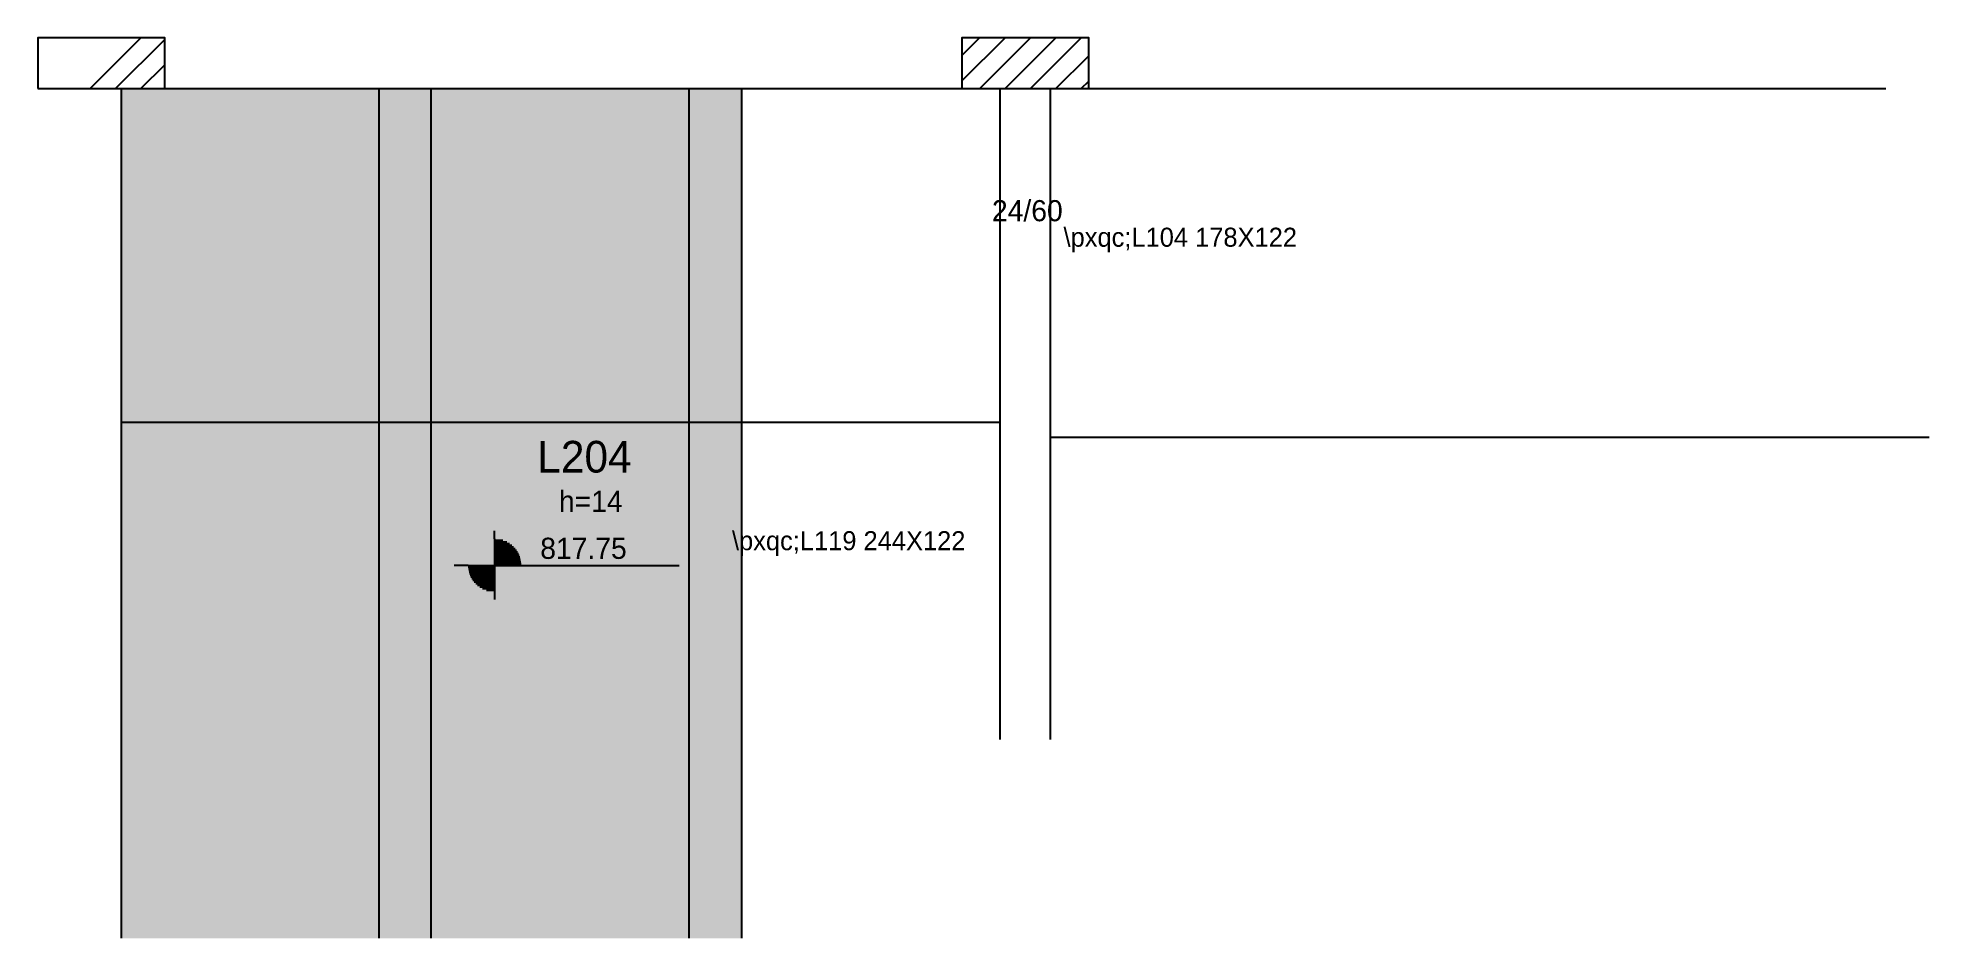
# Model space of a CAD drawing. Header units: metres. Extents: x 4465 to 5359, y 2479 to 2905.
import ezdxf

# ---------------------------------------------------------------- set-up
doc = ezdxf.new("R2010")
doc.units = ezdxf.units.M
for name, color, linetype in [('3', 7, 'Continuous'), ('4', 7, 'Continuous'), ('7', 7, 'Continuous'), ('AUX00', 7, 'Continuous'), ('Hachura', 7, 'Continuous'), ('Painéis', 7, 'Continuous'), ('REAPROVEITAMENTO', 7, 'Continuous')]:
    doc.layers.add(name, color=color, linetype=linetype)

msp = doc.modelspace()

# ---------------------------------------------------------------- hatches: boundary and pattern name
at = {"layer": 'Hachura'}
h = msp.add_hatch(color=7, dxfattribs=at)
h.dxf.hatch_style = 1
h.paths.add_polyline_path([(4650.86, 2880.58), (4626.36, 2880.58), (4626.36, 2880.58), (4626.36, 2478.58), (4626.36, 2478.58), (4650.86, 2478.58), (4650.86, 2478.58), (4650.86, 2880.58)])
h = msp.add_hatch(color=7, dxfattribs=at)
h.dxf.hatch_style = 1
h.paths.add_polyline_path([(4797.86, 2880.58), (4772.86, 2880.58), (4772.86, 2880.58), (4772.86, 2478.58), (4772.86, 2478.58), (4797.86, 2478.58), (4797.86, 2478.58), (4797.86, 2880.58)])
at = {"layer": 'REAPROVEITAMENTO'}
h = msp.add_hatch(color=7, dxfattribs=at)
h.dxf.hatch_style = 1
h.paths.add_polyline_path([(4626.36, 2880.58), (4504.36, 2880.58), (4504.36, 2880.58), (4504.36, 2478.58), (4504.36, 2478.58), (4626.36, 2478.58), (4626.36, 2478.58), (4626.36, 2880.58)])
h = msp.add_hatch(color=7, dxfattribs=at)
h.dxf.hatch_style = 1
h.paths.add_polyline_path([(4772.86, 2880.58), (4650.86, 2880.58), (4650.86, 2880.58), (4650.86, 2478.58), (4650.86, 2478.58), (4772.86, 2478.58), (4772.86, 2478.58), (4772.86, 2880.58)])

# ---------------------------------------------------------------- linework, layer by layer
at = {"layer": '3', "color": 7, "lineweight": 25}
for p, q in [((4489.57, 2880.58), (4513.57, 2904.58)), ((4501.59, 2880.58), (4524.86, 2903.86)), ((4901.86, 2884.17), (4922.28, 2904.58)), ((4901.86, 2896.19), (4910.26, 2904.58)), ((4910.3, 2880.58), (4934.3, 2904.58)), ((4922.32, 2880.58), (4946.32, 2904.58)), ((4934.34, 2880.58), (4958.34, 2904.58)), ((4513.61, 2880.58), (4524.86, 2891.83)), ((4946.36, 2880.58), (4961.86, 2896.08)), ((4958.38, 2880.58), (4961.86, 2884.06)), ((4680.92, 2667.49), (4680.92, 2671.25)), ((4680.92, 2667.49), (4680.92, 2642.49)), ((4680.92, 2666.89), (4684.77, 2666.89)), ((4680.92, 2666.09), (4686.67, 2666.09)), ((4680.92, 2665.3), (4687.99, 2665.3)), ((4680.92, 2664.51), (4689.02, 2664.51)), ((4680.92, 2663.72), (4689.87, 2663.72)), ((4680.92, 2662.92), (4690.58, 2662.92)), ((4680.92, 2662.13), (4691.18, 2662.13)), ((4680.92, 2661.34), (4691.69, 2661.34)), ((4680.92, 2660.54), (4692.12, 2660.54)), ((4680.92, 2659.75), (4692.48, 2659.75)), ((4680.92, 2658.96), (4692.77, 2658.96)), ((4680.92, 2658.17), (4693.01, 2658.17)), ((4680.92, 2657.37), (4693.19, 2657.37)), ((4668.42, 2654.99), (4661.78, 2654.99)), ((4668.42, 2654.99), (4693.42, 2654.99)), ((4680.92, 2654.2), (4668.42, 2654.2)), ((4680.92, 2653.41), (4668.52, 2653.41)), ((4680.92, 2652.62), (4668.65, 2652.62)), ((4680.92, 2651.82), (4668.83, 2651.82)), ((4680.92, 2651.03), (4669.06, 2651.03)), ((4680.92, 2650.24), (4669.36, 2650.24)), ((4680.92, 2649.44), (4669.72, 2649.44)), ((4680.92, 2648.65), (4670.15, 2648.65)), ((4680.92, 2647.86), (4670.65, 2647.86)), ((4680.92, 2656.58), (4693.32, 2656.58)), ((4680.92, 2655.79), (4693.42, 2655.79)), ((4693.42, 2654.99), (4768.2, 2654.99)), ((4680.92, 2647.07), (4671.25, 2647.07)), ((4680.92, 2646.27), (4671.96, 2646.27)), ((4680.92, 2645.48), (4672.81, 2645.48)), ((4680.92, 2644.69), (4673.85, 2644.69)), ((4680.92, 2643.89), (4675.17, 2643.89)), ((4680.92, 2643.1), (4677.07, 2643.1)), ((4680.92, 2642.49), (4680.92, 2638.81))]:
    msp.add_line(p, q, dxfattribs=at)
for points in [[(4504.36, 2478.58), (4504.36, 2880.58)], [(4524.86, 2880.58), (4901.86, 2880.58)], [(4919.86, 2880.58), (4919.86, 2572.58)], [(4943.86, 2572.58), (4943.86, 2880.58)], [(4961.86, 2880.58), (5338.86, 2880.58)]]:
    msp.add_lwpolyline(points, dxfattribs=at)
at = {"layer": '7', "color": 7, "lineweight": 25}
for points in [[(4464.86, 2880.58), (4524.86, 2880.58), (4524.86, 2904.58), (4464.86, 2904.58), (4464.86, 2880.58)], [(4901.86, 2880.58), (4961.86, 2880.58), (4961.86, 2904.58), (4901.86, 2904.58), (4901.86, 2880.58)]]:
    msp.add_lwpolyline(points, dxfattribs=at)
at = {"layer": 'Painéis', "color": 7, "lineweight": 25}
for p, q in [((4626.36, 2478.58), (4626.36, 2880.58)), ((4650.86, 2478.58), (4650.86, 2880.58)), ((4772.86, 2478.58), (4772.86, 2880.58)), ((4797.86, 2478.58), (4797.86, 2880.58)), ((4919.86, 2722.58), (4504.36, 2722.58)), ((4943.86, 2715.58), (5359.36, 2715.58))]:
    msp.add_line(p, q, dxfattribs=at)

# ---------------------------------------------------------------- texts
at = {"layer": '3', "color": 7, "lineweight": 25}
for s, p in [('24/60', (4916.11, 2817.79)), ('h=14', (4711.32, 2680.29)), ('817.75', (4702.48, 2658.05))]:
    msp.add_text(s, height=10, dxfattribs=at).set_placement(p)
at = {"layer": '4', "color": 7, "lineweight": 25}
msp.add_text('L204', height=15, dxfattribs=at).set_placement((4701.08, 2698.88))
at = {"layer": 'AUX00', "color": 7, "lineweight": 25}
for s, p in [('\\pxqc;L104^J178X122', (4949.96, 2805.74)), ('\\pxqc;L119^J244X122', (4793.15, 2662.15))]:
    msp.add_text(s, height=9, dxfattribs=at).set_placement(p)

doc.saveas('drawing.dxf')
